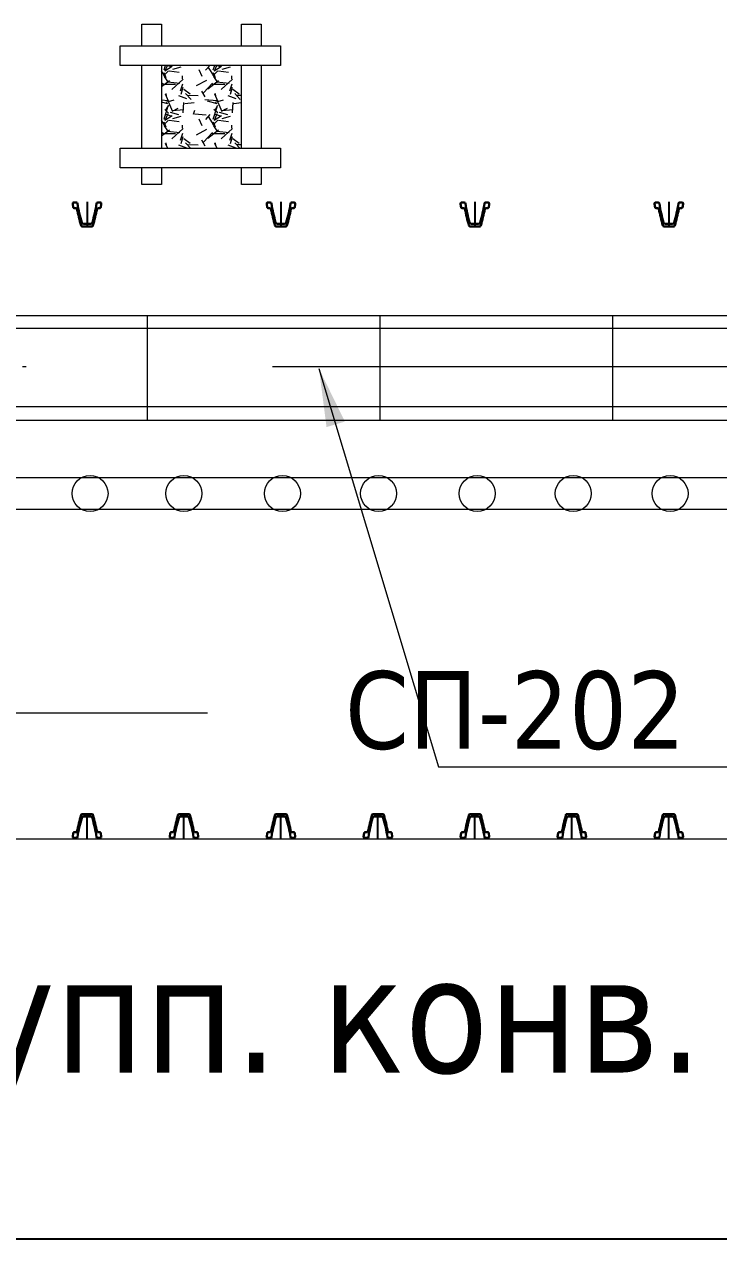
# Model space of a CAD drawing. Header units: millimetres. Extents: x 2161 to 3506, y -1213 to -250.
# Drawn here: x 2222.83 to 2240.73, y -474.84 to -443.54 of the extents above; entities that cross this region are included whole.
import ezdxf

# ---------------------------------------------------------------- set-up
doc = ezdxf.new("R2010")
doc.units = ezdxf.units.MM
doc.linetypes.add('ACAD_ISO04W100', pattern=[30, 24, -3, 0, -3])
doc.linetypes.add('DASHDOT', pattern=[25.4, 12.7, -6.35, 0, -6.35])
doc.styles.add('стиль', font='TAHOMA.TTF')
doc.dimstyles.new('Копия DIN', dxfattribs={"dimtxt": 2, "dimasz": 2.5, "dimexe": 0.5, "dimexo": 0.625, "dimtad": 0, "dimdec": 0, "dimlfac": 100, "dimzin": 4, "dimdsep": 46, "dimtxsty": 'стиль', "dimcen": 2.5, "dimclre": 256, "dimclrt": 256, "dimadec": 0, "dimazin": 2, "dimtfac": 1, "dimtdec": 0, "dimtmove": 0, "dimatfit": 3, "dimfxl": 0, "dimtvp": 1, "dimtolj": 1, "dimtzin": 0, "dimlwd": 0, "dimarcsym": 0})

msp = doc.modelspace()

# ---------------------------------------------------------------- linework, layer by layer
at = {"color": 7, "linetype": 'ByBlock', "lineweight": 15}
for p, q in [((2226.431, -444.719), (2226.468, -444.604)), ((2226.452, -444.742), (2226.643, -444.627)), ((2226.458, -444.746), (2226.519, -444.604)), ((2226.616, -444.641), (2226.505, -444.604)), ((2226.659, -444.701), (2226.875, -444.637)), ((2227.518, -444.615), (2227.384, -444.604)), ((2227.612, -444.604), (2227.5, -444.728)), ((2227.72, -444.881), (2227.58, -444.653)), ((2227.701, -444.718), (2227.738, -444.604)), ((2227.722, -444.742), (2227.913, -444.627)), ((2227.728, -444.747), (2227.789, -444.604)), ((2227.886, -444.641), (2227.775, -444.604)), ((2227.929, -444.701), (2228.145, -444.637)), ((2226.45, -444.881), (2226.364, -444.741)), ((2226.547, -444.746), (2226.42, -444.873)), ((2226.426, -444.786), (2226.476, -444.913)), ((2226.438, -444.893), (2226.539, -445.045)), ((2226.821, -444.788), (2226.567, -444.75)), ((2226.923, -444.96), (2226.63, -445.227)), ((2226.906, -444.949), (2226.906, -444.872)), ((2227.327, -444.713), (2227.404, -444.878)), ((2227.817, -444.746), (2227.69, -444.873)), ((2227.696, -444.786), (2227.746, -444.913)), ((2227.708, -444.893), (2227.809, -445.045)), ((2228.091, -444.788), (2227.837, -444.75)), ((2228.193, -444.96), (2227.901, -445.227)), ((2228.176, -444.949), (2228.176, -444.872)), ((2226.364, -445.15), (2226.568, -444.992)), ((2226.364, -445.108), (2226.407, -445.06)), ((2226.398, -445.088), (2226.728, -445.088)), ((2226.525, -445.026), (2226.842, -445.065)), ((2226.855, -445.256), (2226.919, -445.078)), ((2226.915, -445.172), (2226.864, -445.35)), ((2226.937, -445.219), (2227.102, -445.333)), ((2227.528, -444.988), (2227.261, -445.127)), ((2227.495, -445.415), (2227.407, -445.263)), ((2227.448, -445.314), (2227.677, -445.06)), ((2227.559, -445.208), (2227.838, -444.992)), ((2227.668, -445.088), (2227.998, -445.088)), ((2227.795, -445.026), (2228.112, -445.065)), ((2228.125, -445.256), (2228.189, -445.078)), ((2228.185, -445.172), (2228.134, -445.35)), ((2228.207, -445.219), (2228.372, -445.333)), ((2226.528, -445.516), (2226.364, -445.503)), ((2226.528, -445.516), (2226.364, -445.503)), ((2226.532, -445.591), (2226.364, -445.549)), ((2226.462, -445.338), (2226.539, -445.516)), ((2226.496, -445.388), (2226.483, -445.325)), ((2226.488, -445.554), (2226.691, -445.49)), ((2226.549, -445.551), (2226.65, -445.792)), ((2226.805, -445.379), (2227.008, -445.455)), ((2226.931, -445.561), (2226.918, -445.828)), ((2227.205, -445.566), (2226.963, -445.591)), ((2227.127, -445.478), (2226.987, -445.326)), ((2227.046, -445.368), (2227.312, -445.38)), ((2227.798, -445.516), (2227.481, -445.49)), ((2227.798, -445.516), (2227.481, -445.49)), ((2227.802, -445.591), (2227.548, -445.528)), ((2227.732, -445.338), (2227.809, -445.516)), ((2227.766, -445.388), (2227.753, -445.325)), ((2227.757, -445.554), (2227.961, -445.491)), ((2227.819, -445.551), (2227.92, -445.792)), ((2228.075, -445.379), (2228.278, -445.455)), ((2228.201, -445.561), (2228.188, -445.828)), ((2228.429, -445.57), (2228.233, -445.591)), ((2228.397, -445.478), (2228.257, -445.325)), ((2228.316, -445.368), (2228.429, -445.373)), ((2226.431, -445.989), (2226.533, -445.671)), ((2226.549, -445.83), (2226.448, -445.741)), ((2226.452, -446.012), (2226.643, -445.897)), ((2226.458, -446.017), (2226.534, -445.839)), ((2226.616, -445.911), (2226.464, -445.86)), ((2226.488, -445.741), (2226.552, -445.627)), ((2226.585, -445.806), (2226.801, -445.87)), ((2226.941, -445.748), (2226.649, -445.774)), ((2226.659, -445.971), (2226.875, -445.908)), ((2226.787, -445.715), (2226.698, -445.753)), ((2227.191, -445.862), (2227.229, -445.76)), ((2227.518, -445.885), (2227.213, -445.859)), ((2227.614, -445.871), (2227.5, -445.998)), ((2227.701, -445.988), (2227.803, -445.671)), ((2227.819, -445.829), (2227.717, -445.741)), ((2227.722, -446.012), (2227.913, -445.897)), ((2227.728, -446.017), (2227.804, -445.839)), ((2227.886, -445.911), (2227.734, -445.86)), ((2227.758, -445.741), (2227.821, -445.627)), ((2227.855, -445.806), (2228.071, -445.87)), ((2228.211, -445.748), (2227.919, -445.774)), ((2227.929, -445.971), (2228.144, -445.908)), ((2228.057, -445.715), (2227.968, -445.753)), ((2226.45, -446.151), (2226.364, -446.011)), ((2226.547, -446.016), (2226.42, -446.143)), ((2226.426, -446.056), (2226.476, -446.183)), ((2226.438, -446.163), (2226.539, -446.315)), ((2226.821, -446.058), (2226.567, -446.02)), ((2226.923, -446.23), (2226.631, -446.496)), ((2226.906, -446.219), (2226.906, -446.142)), ((2227.327, -445.983), (2227.404, -446.148)), ((2227.72, -446.151), (2227.58, -445.923)), ((2227.817, -446.016), (2227.69, -446.143)), ((2227.696, -446.056), (2227.746, -446.183)), ((2227.708, -446.163), (2227.809, -446.315)), ((2228.091, -446.058), (2227.837, -446.02)), ((2228.193, -446.23), (2227.901, -446.496)), ((2228.176, -446.219), (2228.176, -446.142)), ((2226.364, -446.42), (2226.569, -446.262)), ((2226.364, -446.378), (2226.407, -446.33)), ((2226.398, -446.358), (2226.728, -446.358)), ((2226.524, -446.296), (2226.842, -446.335)), ((2226.855, -446.526), (2226.919, -446.348)), ((2226.915, -446.442), (2226.864, -446.62)), ((2226.937, -446.489), (2227.102, -446.603)), ((2227.528, -446.257), (2227.262, -446.397)), ((2227.495, -446.685), (2227.407, -446.533)), ((2227.448, -446.584), (2227.677, -446.33)), ((2227.559, -446.478), (2227.839, -446.262)), ((2227.668, -446.358), (2227.998, -446.358)), ((2227.794, -446.296), (2228.112, -446.335)), ((2228.125, -446.526), (2228.189, -446.349)), ((2228.185, -446.442), (2228.134, -446.62)), ((2228.207, -446.489), (2228.372, -446.603)), ((2226.462, -446.609), (2226.518, -446.738)), ((2226.496, -446.658), (2226.483, -446.595)), ((2226.805, -446.649), (2227.008, -446.725)), ((2227.117, -446.738), (2226.987, -446.596)), ((2227.046, -446.638), (2227.313, -446.65)), ((2227.732, -446.608), (2227.788, -446.738)), ((2227.766, -446.658), (2227.753, -446.595)), ((2228.075, -446.649), (2228.278, -446.725)), ((2228.387, -446.738), (2228.257, -446.596)), ((2228.316, -446.638), (2228.429, -446.643)), ((2298.003, -464.538), (2203.728, -464.538))]:
    msp.add_line(p, q, dxfattribs=at)
at = {"color": 7, "lineweight": 30}
for p, q in [((2224.077, -448.171), (2224.09, -448.262)), ((2224.106, -448.137), (2224.171, -448.137)), ((2224.115, -448.282), (2224.163, -448.282)), ((2224.72, -448.137), (2224.784, -448.137)), ((2224.728, -448.282), (2224.776, -448.282)), ((2224.814, -448.171), (2224.8, -448.262)), ((2229.077, -448.171), (2229.09, -448.262)), ((2229.106, -448.137), (2229.171, -448.137)), ((2229.115, -448.282), (2229.163, -448.282)), ((2229.72, -448.137), (2229.784, -448.137)), ((2229.728, -448.282), (2229.776, -448.282)), ((2229.814, -448.171), (2229.8, -448.262)), ((2234.077, -448.171), (2234.09, -448.262)), ((2234.106, -448.137), (2234.171, -448.137)), ((2234.115, -448.282), (2234.163, -448.282)), ((2234.72, -448.137), (2234.784, -448.137)), ((2234.728, -448.282), (2234.776, -448.282)), ((2234.814, -448.171), (2234.8, -448.262)), ((2239.077, -448.171), (2239.09, -448.262)), ((2239.106, -448.137), (2239.171, -448.137)), ((2239.115, -448.282), (2239.163, -448.282)), ((2239.72, -448.137), (2239.784, -448.137)), ((2239.728, -448.282), (2239.776, -448.282)), ((2239.814, -448.171), (2239.8, -448.262)), ((2224.356, -448.687), (2224.535, -448.687)), ((2229.356, -448.687), (2229.535, -448.687)), ((2234.356, -448.687), (2234.535, -448.687)), ((2239.356, -448.687), (2239.535, -448.687)), ((2224.32, -448.752), (2224.571, -448.752)), ((2229.32, -448.752), (2229.571, -448.752)), ((2234.32, -448.752), (2234.571, -448.752)), ((2239.32, -448.752), (2239.571, -448.752)), ((2224.32, -463.895), (2224.571, -463.895)), ((2224.356, -463.96), (2224.535, -463.96)), ((2226.82, -463.895), (2227.071, -463.895)), ((2226.856, -463.96), (2227.035, -463.96)), ((2229.32, -463.895), (2229.571, -463.895)), ((2229.356, -463.96), (2229.535, -463.96)), ((2231.82, -463.895), (2232.071, -463.895)), ((2231.856, -463.96), (2232.035, -463.96)), ((2234.32, -463.895), (2234.571, -463.895)), ((2234.356, -463.96), (2234.535, -463.96)), ((2236.82, -463.895), (2237.071, -463.895)), ((2236.856, -463.96), (2237.035, -463.96)), ((2239.32, -463.895), (2239.571, -463.895)), ((2239.356, -463.96), (2239.535, -463.96)), ((2224.115, -464.365), (2224.163, -464.365)), ((2224.728, -464.365), (2224.776, -464.365)), ((2226.615, -464.365), (2226.663, -464.365)), ((2227.228, -464.365), (2227.276, -464.365)), ((2229.115, -464.365), (2229.163, -464.365)), ((2229.728, -464.365), (2229.776, -464.365)), ((2231.615, -464.365), (2231.663, -464.365)), ((2232.228, -464.365), (2232.276, -464.365)), ((2234.115, -464.365), (2234.163, -464.365)), ((2234.728, -464.365), (2234.776, -464.365)), ((2236.615, -464.365), (2236.663, -464.365)), ((2237.228, -464.365), (2237.276, -464.365)), ((2239.115, -464.365), (2239.163, -464.365)), ((2239.728, -464.365), (2239.776, -464.365)), ((2224.077, -464.477), (2224.09, -464.386)), ((2224.106, -464.51), (2224.171, -464.51)), ((2224.72, -464.51), (2224.784, -464.51)), ((2224.814, -464.477), (2224.8, -464.386)), ((2226.577, -464.477), (2226.59, -464.386)), ((2226.606, -464.51), (2226.671, -464.51)), ((2227.22, -464.51), (2227.284, -464.51)), ((2227.314, -464.477), (2227.3, -464.386)), ((2229.077, -464.477), (2229.09, -464.386)), ((2229.106, -464.51), (2229.171, -464.51)), ((2229.72, -464.51), (2229.784, -464.51)), ((2229.814, -464.477), (2229.8, -464.386)), ((2231.577, -464.477), (2231.59, -464.386)), ((2231.606, -464.51), (2231.671, -464.51)), ((2232.22, -464.51), (2232.284, -464.51)), ((2232.314, -464.477), (2232.3, -464.386)), ((2234.077, -464.477), (2234.09, -464.386)), ((2234.106, -464.51), (2234.171, -464.51)), ((2234.72, -464.51), (2234.784, -464.51)), ((2234.814, -464.477), (2234.8, -464.386)), ((2236.577, -464.477), (2236.59, -464.386)), ((2236.606, -464.51), (2236.671, -464.51)), ((2237.22, -464.51), (2237.284, -464.51)), ((2237.314, -464.477), (2237.3, -464.386)), ((2239.077, -464.477), (2239.09, -464.386)), ((2239.106, -464.51), (2239.171, -464.51)), ((2239.72, -464.51), (2239.784, -464.51)), ((2239.814, -464.477), (2239.8, -464.386))]:
    msp.add_line(p, q, dxfattribs=at)
at = {"color": 7, "linetype": 'ACAD_ISO04W100'}
for p, q in [((2224.445, -448.121), (2224.445, -448.769)), ((2229.445, -448.121), (2229.445, -448.769)), ((2234.445, -448.121), (2234.445, -448.769)), ((2239.445, -448.121), (2239.445, -448.769)), ((2224.445, -464.526), (2224.445, -463.879)), ((2226.945, -464.526), (2226.945, -463.879)), ((2229.445, -464.526), (2229.445, -463.879)), ((2231.945, -464.526), (2231.945, -463.879)), ((2234.445, -464.526), (2234.445, -463.879)), ((2236.945, -464.526), (2236.945, -463.879)), ((2239.445, -464.526), (2239.445, -463.879))]:
    msp.add_line(p, q, dxfattribs=at)
at = {"color": 7, "linetype": 'Continuous', "lineweight": 13}
for p, q in [((2203.728, -451.044, 0.426), (2224.092, -451.044, 0.426)), ((2224.092, -451.044, 0.426), (2229.691, -451.044, 0.426)), ((2225.997, -451.044), (2225.997, -453.734)), ((2229.691, -451.044, 0.426), (2298.003, -451.044, 0.426)), ((2231.996, -451.044), (2231.996, -453.734)), ((2237.996, -451.044), (2237.996, -453.734)), ((2203.728, -451.375, 0.426), (2224.092, -451.375, 0.426)), ((2224.092, -451.375, 0.426), (2229.648, -451.375, 0.426)), ((2229.648, -451.375, 0.426), (2298.003, -451.375, 0.426)), ((2203.728, -453.394, 0.426), (2224.092, -453.394, 0.426)), ((2224.092, -453.394, 0.426), (2298.003, -453.394, 0.426)), ((2203.728, -453.746, 0.426), (2224.092, -453.746, 0.426)), ((2224.092, -453.746, 0.426), (2298.003, -453.746, 0.426))]:
    msp.add_line(p, q, dxfattribs=at)
at = {"color": 7, "linetype": 'DASHDOT', "lineweight": 13}
msp.add_line((2203.728, -452.361, 0.426), (2298.003, -452.361, 0.426), dxfattribs=at)
at = {"color": 7, "linetype": 'ByBlock', "lineweight": 0}
for p, q in [((2203.728, -455.22), (2298.003, -455.22)), ((2203.728, -456.037), (2298.003, -456.037))]:
    msp.add_line(p, q, dxfattribs=at)
at = {"linetype": 'ByBlock', "lineweight": -2}
msp.add_line((2161.234, -474.836), (2782.97, -474.836), dxfattribs=at)
at = {"color": 7, "linetype": 'ByBlock', "lineweight": 15}
for points in [[(2225.861, -444.101), (2225.861, -443.544), (2226.364, -443.544), (2226.364, -444.101)], [(2228.429, -444.101), (2228.429, -443.544), (2228.932, -443.544), (2228.932, -444.101)], [(2225.861, -446.738), (2225.861, -444.604)], [(2226.364, -444.604), (2226.364, -446.738)], [(2228.429, -446.738), (2228.429, -444.604)], [(2228.932, -444.604), (2228.932, -446.738)], [(2226.364, -447.24), (2226.364, -447.671), (2225.861, -447.671), (2225.861, -447.24)], [(2228.932, -447.24), (2228.932, -447.671), (2228.429, -447.671), (2228.429, -447.24)]]:
    msp.add_lwpolyline(points, dxfattribs=at)
for points in [[(2225.303, -444.604), (2225.303, -444.101), (2229.43, -444.101), (2229.43, -444.604)], [(2225.303, -447.24), (2225.303, -446.738), (2229.43, -446.738), (2229.43, -447.24)]]:
    msp.add_lwpolyline(points, close=True, dxfattribs=at)
for centre in [(2224.523, -455.633), (2226.942, -455.633), (2229.482, -455.633), (2231.962, -455.633), (2234.502, -455.633), (2236.981, -455.633), (2239.476, -455.633)]:
    msp.add_circle(centre, 0.464, dxfattribs=at)
at = {"color": 7, "lineweight": 30}
for centre, radius, start, end in [((2224.106, -448.167), 0.03, 89.4059, 190.0171), ((2224.115, -448.257), 0.025, 187.3588, 270.4373), ((2224.163, -448.307), 0.025, 11.7531, 90), ((2224.171, -448.167), 0.03, 8.1892, 90), ((2233.742, -446.216), 9.78, 192.3164, 194.8984), ((2227.858, -447.612), 3.699, 188.5604, 196.3213), ((2221.033, -447.612), 3.699, 343.6787, 351.4396), ((2215.148, -446.216), 9.78, 345.1016, 347.6836), ((2224.72, -448.167), 0.03, 90, 171.8108), ((2224.728, -448.307), 0.025, 90, 168.2469), ((2224.776, -448.257), 0.025, 269.5627, 352.6412), ((2224.784, -448.167), 0.03, 349.9829, 90.5941), ((2229.106, -448.167), 0.03, 89.4059, 190.0171), ((2229.115, -448.257), 0.025, 187.3588, 270.4373), ((2229.163, -448.307), 0.025, 11.7531, 90), ((2229.171, -448.167), 0.03, 8.1892, 90), ((2238.742, -446.216), 9.78, 192.3164, 194.8984), ((2232.858, -447.612), 3.699, 188.5604, 196.3213), ((2226.033, -447.612), 3.699, 343.6787, 351.4396), ((2220.148, -446.216), 9.78, 345.1016, 347.6836), ((2229.72, -448.167), 0.03, 90, 171.8108), ((2229.728, -448.307), 0.025, 90, 168.2469), ((2229.776, -448.257), 0.025, 269.5627, 352.6412), ((2229.784, -448.167), 0.03, 349.9829, 90.5941), ((2234.106, -448.167), 0.03, 89.4059, 190.0171), ((2234.115, -448.257), 0.025, 187.3588, 270.4373), ((2234.163, -448.307), 0.025, 11.7531, 90), ((2234.171, -448.167), 0.03, 8.1892, 90), ((2243.742, -446.216), 9.78, 192.3164, 194.8984), ((2237.858, -447.612), 3.699, 188.5604, 196.3213), ((2231.033, -447.612), 3.699, 343.6787, 351.4396), ((2225.148, -446.216), 9.78, 345.1016, 347.6836), ((2234.72, -448.167), 0.03, 90, 171.8108), ((2234.728, -448.307), 0.025, 90, 168.2469), ((2234.776, -448.257), 0.025, 269.5627, 352.6412), ((2234.784, -448.167), 0.03, 349.9829, 90.5941), ((2239.106, -448.167), 0.03, 89.4059, 190.0171), ((2239.115, -448.257), 0.025, 187.3588, 270.4373), ((2239.163, -448.307), 0.025, 11.7531, 90), ((2239.171, -448.167), 0.03, 8.1892, 90), ((2248.742, -446.216), 9.78, 192.3164, 194.8984), ((2242.858, -447.612), 3.699, 188.5604, 196.3213), ((2236.033, -447.612), 3.699, 343.6787, 351.4396), ((2230.148, -446.216), 9.78, 345.1016, 347.6836), ((2239.72, -448.167), 0.03, 90, 171.8108), ((2239.728, -448.307), 0.025, 90, 168.2469), ((2239.776, -448.257), 0.025, 269.5627, 352.6412), ((2239.784, -448.167), 0.03, 349.9829, 90.5941), ((2224.32, -448.722), 0.03, 194.7607, 271.3936), ((2224.356, -448.637), 0.05, 196.5352, 273.6486), ((2224.535, -448.637), 0.05, 266.3514, 343.4648), ((2224.571, -448.722), 0.03, 268.6064, 345.2393), ((2229.32, -448.722), 0.03, 194.7607, 271.3936), ((2229.356, -448.637), 0.05, 196.5352, 273.6486), ((2229.535, -448.637), 0.05, 266.3514, 343.4648), ((2229.571, -448.722), 0.03, 268.6064, 345.2393), ((2234.32, -448.722), 0.03, 194.7607, 271.3936), ((2234.356, -448.637), 0.05, 196.5352, 273.6486), ((2234.535, -448.637), 0.05, 266.3514, 343.4648), ((2234.571, -448.722), 0.03, 268.6064, 345.2393), ((2239.32, -448.722), 0.03, 194.7607, 271.3936), ((2239.356, -448.637), 0.05, 196.5352, 273.6486), ((2239.535, -448.637), 0.05, 266.3514, 343.4648), ((2239.571, -448.722), 0.03, 268.6064, 345.2393), ((2233.742, -466.432), 9.78, 165.1016, 167.6836), ((2227.858, -465.036), 3.699, 163.6787, 171.4396), ((2224.32, -463.925), 0.03, 88.6064, 165.2393), ((2224.356, -464.01), 0.05, 86.3514, 163.4648), ((2224.535, -464.01), 0.05, 16.5352, 93.6486), ((2224.571, -463.925), 0.03, 14.7607, 91.3936), ((2221.033, -465.036), 3.699, 8.5604, 16.3213), ((2215.148, -466.432), 9.78, 12.3164, 14.8984), ((2236.242, -466.432), 9.78, 165.1016, 167.6836), ((2230.358, -465.036), 3.699, 163.6787, 171.4396), ((2226.82, -463.925), 0.03, 88.6064, 165.2393), ((2226.856, -464.01), 0.05, 86.3514, 163.4648), ((2227.035, -464.01), 0.05, 16.5352, 93.6486), ((2227.071, -463.925), 0.03, 14.7607, 91.3936), ((2223.533, -465.036), 3.699, 8.5604, 16.3213), ((2217.648, -466.432), 9.78, 12.3164, 14.8984), ((2238.742, -466.432), 9.78, 165.1016, 167.6836), ((2232.858, -465.036), 3.699, 163.6787, 171.4396), ((2229.32, -463.925), 0.03, 88.6064, 165.2393), ((2229.356, -464.01), 0.05, 86.3514, 163.4648), ((2229.535, -464.01), 0.05, 16.5352, 93.6486), ((2229.571, -463.925), 0.03, 14.7607, 91.3936), ((2226.033, -465.036), 3.699, 8.5604, 16.3213), ((2220.148, -466.432), 9.78, 12.3164, 14.8984), ((2241.242, -466.432), 9.78, 165.1016, 167.6836), ((2235.358, -465.036), 3.699, 163.6787, 171.4396), ((2231.82, -463.925), 0.03, 88.6064, 165.2393), ((2231.856, -464.01), 0.05, 86.3514, 163.4648), ((2232.035, -464.01), 0.05, 16.5352, 93.6486), ((2232.071, -463.925), 0.03, 14.7607, 91.3936), ((2228.533, -465.036), 3.699, 8.5604, 16.3213), ((2222.648, -466.432), 9.78, 12.3164, 14.8984), ((2243.742, -466.432), 9.78, 165.1016, 167.6836), ((2237.858, -465.036), 3.699, 163.6787, 171.4396), ((2234.32, -463.925), 0.03, 88.6064, 165.2393), ((2234.356, -464.01), 0.05, 86.3514, 163.4648), ((2234.535, -464.01), 0.05, 16.5352, 93.6486), ((2234.571, -463.925), 0.03, 14.7607, 91.3936), ((2231.033, -465.036), 3.699, 8.5604, 16.3213), ((2225.148, -466.432), 9.78, 12.3164, 14.8984), ((2246.242, -466.432), 9.78, 165.1016, 167.6836), ((2240.358, -465.036), 3.699, 163.6787, 171.4396), ((2236.82, -463.925), 0.03, 88.6064, 165.2393), ((2236.856, -464.01), 0.05, 86.3514, 163.4648), ((2237.035, -464.01), 0.05, 16.5352, 93.6486), ((2237.071, -463.925), 0.03, 14.7607, 91.3936), ((2233.533, -465.036), 3.699, 8.5604, 16.3213), ((2227.648, -466.432), 9.78, 12.3164, 14.8984), ((2248.742, -466.432), 9.78, 165.1016, 167.6836), ((2242.858, -465.036), 3.699, 163.6787, 171.4396), ((2239.32, -463.925), 0.03, 88.6064, 165.2393), ((2239.356, -464.01), 0.05, 86.3514, 163.4648), ((2239.535, -464.01), 0.05, 16.5352, 93.6486), ((2239.571, -463.925), 0.03, 14.7607, 91.3936), ((2236.033, -465.036), 3.699, 8.5604, 16.3213), ((2230.148, -466.432), 9.78, 12.3164, 14.8984), ((2224.115, -464.39), 0.025, 89.5627, 172.6412), ((2224.163, -464.34), 0.025, 270, 348.2469), ((2224.728, -464.34), 0.025, 191.7531, 270), ((2224.776, -464.39), 0.025, 7.3588, 90.4373), ((2226.615, -464.39), 0.025, 89.5627, 172.6412), ((2226.663, -464.34), 0.025, 270, 348.2469), ((2227.228, -464.34), 0.025, 191.7531, 270), ((2227.276, -464.39), 0.025, 7.3588, 90.4373), ((2229.115, -464.39), 0.025, 89.5627, 172.6412), ((2229.163, -464.34), 0.025, 270, 348.2469), ((2229.728, -464.34), 0.025, 191.7531, 270), ((2229.776, -464.39), 0.025, 7.3588, 90.4373), ((2231.615, -464.39), 0.025, 89.5627, 172.6412), ((2231.663, -464.34), 0.025, 270, 348.2469), ((2232.228, -464.34), 0.025, 191.7531, 270), ((2232.276, -464.39), 0.025, 7.3588, 90.4373), ((2234.115, -464.39), 0.025, 89.5627, 172.6412), ((2234.163, -464.34), 0.025, 270, 348.2469), ((2234.728, -464.34), 0.025, 191.7531, 270), ((2234.776, -464.39), 0.025, 7.3588, 90.4373), ((2236.615, -464.39), 0.025, 89.5627, 172.6412), ((2236.663, -464.34), 0.025, 270, 348.2469), ((2237.228, -464.34), 0.025, 191.7531, 270), ((2237.276, -464.39), 0.025, 7.3588, 90.4373), ((2239.115, -464.39), 0.025, 89.5627, 172.6412), ((2239.163, -464.34), 0.025, 270, 348.2469), ((2239.728, -464.34), 0.025, 191.7531, 270), ((2239.776, -464.39), 0.025, 7.3588, 90.4373), ((2224.106, -464.48), 0.03, 169.9829, 270.5941), ((2224.171, -464.48), 0.03, 270, 351.8108), ((2224.72, -464.48), 0.03, 188.1892, 270), ((2224.784, -464.48), 0.03, 269.4059, 10.0171), ((2226.606, -464.48), 0.03, 169.9829, 270.5941), ((2226.671, -464.48), 0.03, 270, 351.8108), ((2227.22, -464.48), 0.03, 188.1892, 270), ((2227.284, -464.48), 0.03, 269.4059, 10.0171), ((2229.106, -464.48), 0.03, 169.9829, 270.5941), ((2229.171, -464.48), 0.03, 270, 351.8108), ((2229.72, -464.48), 0.03, 188.1892, 270), ((2229.784, -464.48), 0.03, 269.4059, 10.0171), ((2231.606, -464.48), 0.03, 169.9829, 270.5941), ((2231.671, -464.48), 0.03, 270, 351.8108), ((2232.22, -464.48), 0.03, 188.1892, 270), ((2232.284, -464.48), 0.03, 269.4059, 10.0171), ((2234.106, -464.48), 0.03, 169.9829, 270.5941), ((2234.171, -464.48), 0.03, 270, 351.8108), ((2234.72, -464.48), 0.03, 188.1892, 270), ((2234.784, -464.48), 0.03, 269.4059, 10.0171), ((2236.606, -464.48), 0.03, 169.9829, 270.5941), ((2236.671, -464.48), 0.03, 270, 351.8108), ((2237.22, -464.48), 0.03, 188.1892, 270), ((2237.284, -464.48), 0.03, 269.4059, 10.0171), ((2239.106, -464.48), 0.03, 169.9829, 270.5941), ((2239.171, -464.48), 0.03, 270, 351.8108), ((2239.72, -464.48), 0.03, 188.1892, 270), ((2239.784, -464.48), 0.03, 269.4059, 10.0171)]:
    msp.add_arc(centre, radius, start, end, dxfattribs=at)

# ---------------------------------------------------------------- texts
at = {"color": 7, "attachment_point": 1, "style": 'стиль'}
for s, insert, char_height, width in [('{\\W8.2039;     }СП-202', (2200.332, -460.212), 2, 79.3281), ('\\A1;{\\W9.2996;  }Сев. групп. конв. штрек пл. {\\fTimes New Roman|b1|i1|c0|p18;l\\H0.7x;\\S^ 1;\\H1.4286x; }гор. 622 м{\\fTimes New Roman|b1|i1|c0|p18;\\H0.7x;\\S^ 1;}', (2187.508, -467.555), 3, 125.89643)]:
    msp.add_mtext(s, dxfattribs=dict(at, insert=insert, char_height=char_height, width=width))

# ---------------------------------------------------------------- leaders
at = {"color": 7, "lineweight": 0}
for points in [[(2213.582, -449.456), (2208.474, -461.287), (2227.55, -461.287)], [(2230.425, -452.415), (2233.504, -462.676), (2244.038, -462.676)]]:
    msp.add_leader(points, dimstyle='Копия DIN', override={"dimtxt": 1.2, "dimasz": 1.5, "dimgap": 0.625, "dimtad": 0}, dxfattribs=at)

doc.saveas('drawing.dxf')
